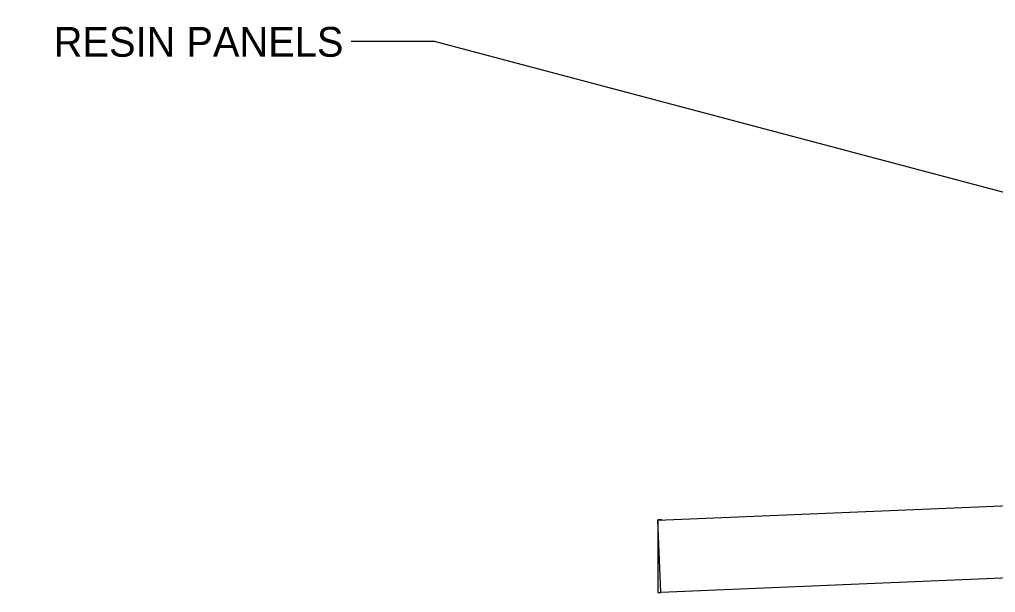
# Model space of a CAD drawing. Header units: inches. Extents: x 169 to 5088, y -73 to 356.
# Drawn here: x 3844.2 to 4032.7, y 141.6 to 252.2 of the extents above; entities that cross this region are included whole.
import ezdxf

# ---------------------------------------------------------------- set-up
doc = ezdxf.new("R2010")
doc.units = ezdxf.units.IN
doc.header["$MEASUREMENT"] = 0
doc.layers.add('A-ANNO-IDEN', color=131, linetype='Continuous', lineweight=9)
doc.layers.add('A-ROOF-OTLN', color=132, linetype='Continuous', lineweight=9)
doc.styles.add('Century Gothic', font='GOTHIC.TTF', dxfattribs={"height": 5.748447})

msp = doc.modelspace()

# ---------------------------------------------------------------- linework, layer by layer
at = {"layer": 'A-ANNO-IDEN'}
for p, q in [((3924.37, 247.98), (3906.77, 247.98)), ((4113.26, 197.91), (3924.37, 247.98))]:
    msp.add_line(p, q, dxfattribs=at)
at = {"layer": 'A-ROOF-OTLN'}
for p, q in [((3967.49, 155.6), (4186.36, 164.72)), ((3967.49, 155.63), (3967.49, 141.63)), ((3968.24, 155.63), (3967.49, 155.63)), ((3968.07, 141.61), (3967.49, 155.6)), ((4186.36, 150.71), (3968.07, 141.61)), ((3967.49, 141.63), (3968.07, 141.63))]:
    msp.add_line(p, q, dxfattribs=at)

# ---------------------------------------------------------------- next in the draw order: texts
at = {"layer": 'A-ANNO-IDEN', "insert": (3906.77, 250.78), "char_height": 5.7484, "width": 61.128, "attachment_point": 3, "line_spacing_factor": 0.984117, "style": 'Century Gothic', "bg_fill": 3, "box_fill_scale": 1.25, "bg_fill_color": 0, "bg_fill_transparency": 0}
msp.add_mtext('RESIN PANELS', dxfattribs=at)

doc.saveas('drawing.dxf')
